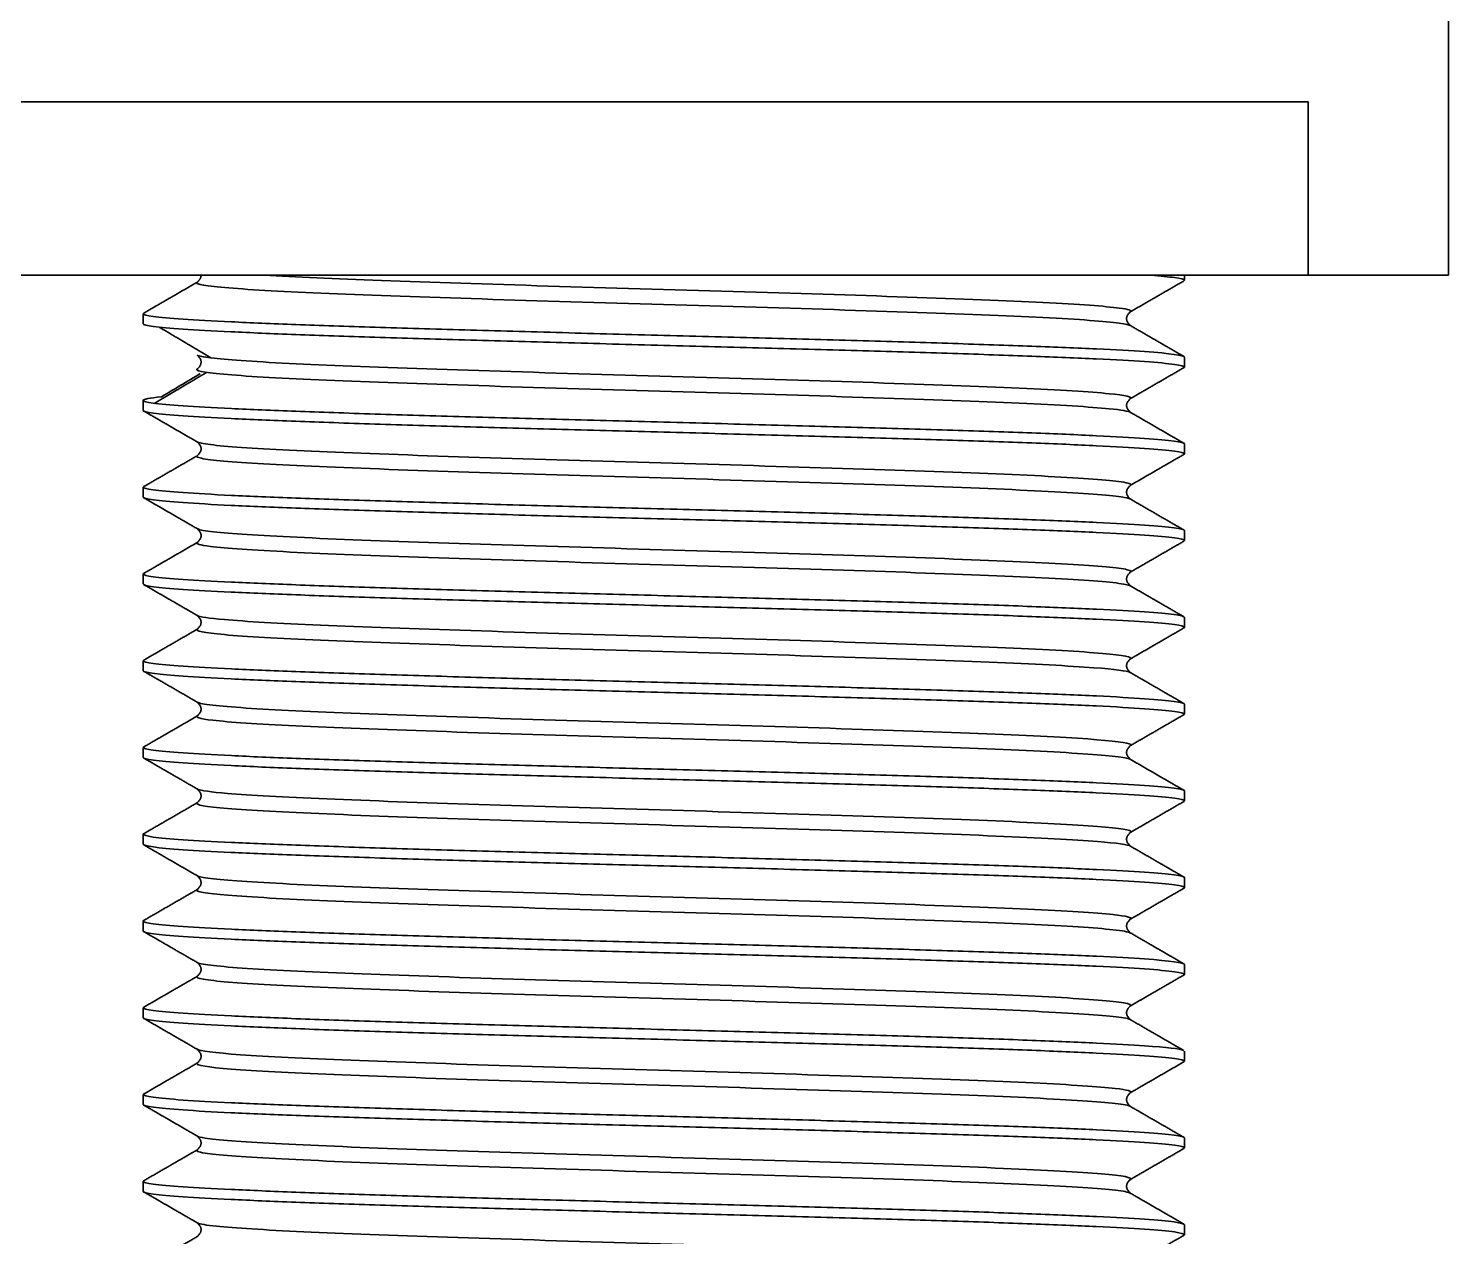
# Model space of a CAD drawing. Extents: x 1481 to 3160, y 4681 to 5260.
# Drawn here: x 2002.35 to 2008.9, y 4892.65 to 4898.22 of the extents above; entities that cross this region are included whole.
import ezdxf

# ---------------------------------------------------------------- set-up
doc = ezdxf.new("R2010")
doc.units = 0
doc.header["$LTSCALE"] = 30
doc.header["$MEASUREMENT"] = 0
doc.layers.get('0').update_dxf_attribs({"linetype": 'CONTINUOUS'})
doc.layers.add('\\M+5B3DF\\M+5B4E7\\M+5CFDF', color=3, linetype='CONTINUOUS', lineweight=9)

# ---------------------------------------------------------------- blocks, each defined once
blk = doc.blocks.new('22')
at = {"color": 0, "lineweight": 35}
for p, q in [((-110.2028, 171.2088), (-110.2028, 168.2088)), ((-111.0126, 168.2088), (-111.0126, 167.2088)), ((-110.2028, 168.208), (-110.2028, 167.2088)), ((-119.2484, 167.2088), (-111.0126, 167.2088)), ((-111.7305, 167.1755), (-111.7256, 167.1801)), ((-111.7256, 167.1801), (-111.7256, 167.2088)), ((-117.7232, 166.9908), (-117.7256, 166.9876)), ((-117.7256, 166.93), (-117.7256, 166.9876)), ((-112.0387, 166.9973), (-112.0365, 166.9985)), ((-111.7256, 166.68), (-111.7256, 166.7376)), ((-111.7289, 166.6763), (-111.7256, 166.68)), ((-117.7256, 166.43), (-117.7256, 166.4877)), ((-111.7256, 166.1801), (-111.7256, 166.2376)), ((-111.7274, 166.1774), (-111.7256, 166.1801)), ((-117.7228, 165.991), (-117.7256, 165.9876)), ((-117.7256, 165.9301), (-117.7256, 165.9876)), ((-117.4148, 165.6691), (-117.4125, 165.6704)), ((-111.7279, 165.677), (-111.7256, 165.68)), ((-111.7256, 165.68), (-111.7256, 165.7376)), ((-117.7207, 165.4921), (-117.7256, 165.4876)), ((-117.7256, 165.43), (-117.7256, 165.4876)), ((-117.4149, 165.1691), (-117.4126, 165.1703)), ((-111.729, 165.1762), (-111.7256, 165.1799)), ((-111.7256, 165.1799), (-111.7256, 165.2376)), ((-117.7209, 164.9921), (-117.7256, 164.9877)), ((-117.7256, 164.93), (-117.7256, 164.9877)), ((-117.4146, 164.7485), (-117.4165, 164.75)), ((-111.7307, 164.6754), (-111.7256, 164.68)), ((-111.7256, 164.68), (-111.7256, 164.7377)), ((-117.7214, 164.4919), (-117.7256, 164.4876)), ((-117.7256, 164.43), (-117.7256, 164.4876)), ((-112.039, 164.4972), (-112.0371, 164.4981)), ((-117.4125, 164.2473), (-117.4149, 164.2486)), ((-111.7256, 164.1799), (-111.7256, 164.2376)), ((-111.7296, 164.1758), (-111.7256, 164.18)), ((-117.7238, 163.9905), (-117.7256, 163.9877)), ((-117.7256, 163.93), (-117.7256, 163.9877)), ((-111.7256, 163.68), (-111.7256, 163.7377)), ((-111.7276, 163.6771), (-111.7256, 163.68)), ((-117.7234, 163.4906), (-117.7256, 163.4876)), ((-117.7256, 163.4301), (-117.7256, 163.4876)), ((-111.7256, 163.1801), (-111.7256, 163.2376)), ((-117.4146, 163.1691), (-117.4127, 163.1702)), ((-111.7276, 163.1772), (-111.7256, 163.1801)), ((-117.7211, 162.9919), (-117.7256, 162.9876)), ((-117.7256, 162.93), (-117.7256, 162.9876)), ((-112.0366, 162.9191), (-112.0388, 162.9204)), ((-111.7256, 162.68), (-111.7256, 162.7376)), ((-117.4143, 162.6693), (-117.4122, 162.6705)), ((-111.7289, 162.6763), (-111.7256, 162.68)), ((-117.7206, 162.4922), (-117.7256, 162.4876)), ((-117.7256, 162.4301), (-117.7256, 162.4876)), ((-112.0364, 162.419), (-112.0382, 162.4201)), ((-111.7256, 162.1801), (-111.7256, 162.2376)), ((-111.7303, 162.1756), (-111.7256, 162.1801)), ((-117.7223, 161.9913), (-117.7256, 161.9876)), ((-117.7256, 161.93), (-117.7256, 161.9876)), ((-112.0388, 161.9973), (-112.0368, 161.9984)), ((-117.4122, 161.7472), (-117.4145, 161.7484)), ((-111.7256, 161.68), (-111.7256, 161.7376)), ((-111.7303, 161.6756), (-111.7256, 161.68))]:
    blk.add_line(p, q, dxfattribs=at)
for points, knots in [([(-160.3931, 168.2088), (-159.9873, 168.2088), (-159.4471, 168.2088), (-158.4633, 168.2088), (-158.1061, 168.2088), (-157.3352, 168.2088), (-156.9223, 168.2088), (-155.628, 168.2088), (-154.6839, 168.2088), (-153.1595, 168.2088), (-152.6317, 168.2088), (-151.5578, 168.2088), (-151.0099, 168.2088), (-149.3362, 168.2088), (-148.1803, 168.2088), (-146.391, 168.2088), (-145.7853, 168.2088), (-144.5555, 168.2088), (-143.9337, 168.2088), (-142.0644, 168.2088), (-140.8066, 168.2088), (-138.2689, 168.2088), (-136.9879, 168.2088), (-134.4083, 168.2088), (-133.1311, 168.2088), (-130.6014, 168.2088), (-129.3489, 168.2088), (-127.4894, 168.2088), (-126.8729, 168.2088), (-125.6465, 168.2088), (-125.035, 168.2088), (-123.2357, 168.2088), (-122.077, 168.2088), (-119.8466, 168.2088), (-118.7747, 168.2088), (-116.7321, 168.2088), (-115.7865, 168.2088), (-114.4978, 168.2088), (-114.0897, 168.2088), (-113.3198, 168.2088), (-112.9565, 168.2088), (-111.9609, 168.2088), (-111.4184, 168.2088), (-111.0126, 168.2088)], [0, 0, 0, 0, 0.0625, 0.0625, 0.09375, 0.09375, 0.125, 0.125, 0.1875, 0.1875, 0.21875, 0.21875, 0.25, 0.25, 0.3125, 0.3125, 0.34375, 0.34375, 0.375, 0.375, 0.4375, 0.4375, 0.5, 0.5, 0.5625, 0.5625, 0.625, 0.625, 0.65625, 0.65625, 0.6875, 0.6875, 0.75, 0.75, 0.8125, 0.8125, 0.875, 0.875, 0.90625, 0.90625, 0.9375, 0.9375, 1, 1, 1, 1]), ([(-112.036, 166.9187), (-112.0427, 166.9236), (-112.1118, 166.9391), (-112.4818, 166.9651), (-113.2856, 166.9969), (-114.3156, 167.0286), (-115.4101, 167.0604), (-116.397, 167.0921), (-117.1213, 167.1239), (-117.4023, 167.1496), (-117.4216, 167.1646), (-117.4147, 167.1691)], [0, 0, 0, 0, 0.058413, 0.185242, 0.312072, 0.438901, 0.56573, 0.69256, 0.819389, 0.946218, 1, 1, 1, 1]), ([(-112.0365, 166.9985), (-112.0255, 167.0057), (-112.0791, 167.0235), (-112.4818, 167.0518), (-113.2856, 167.0836), (-114.3156, 167.1153), (-115.4101, 167.1471), (-116.379, 167.1782), (-116.8533, 167.1988), (-117.0286, 167.2088)], [0, 0, 0, 0, 0.102349, 0.253336, 0.404324, 0.555311, 0.706298, 0.857286, 1, 1, 1, 1]), ([(-111.7256, 167.1801), (-111.7256, 167.1853), (-111.745, 167.1904), (-111.8156, 167.1999), (-111.8616, 167.2044), (-111.9201, 167.2089)], [0, 0, 0, 0, 0.543552, 0.543552, 1, 1, 1, 1]), ([(-111.0126, 167.2088), (-110.478, 167.2088), (-110.2036, 167.2088), (-110.2028, 167.2088), (-110.2028, 167.2088), (-110.2028, 167.2088)], [0, 0, 0, 0, 0.999041, 0.999041, 1, 1, 1, 1]), ([(-117.7256, 166.9876), (-117.7256, 166.9824), (-117.7062, 166.9773), (-117.6295, 166.9667), (-117.5715, 166.9614), (-117.421, 166.9511), (-117.3278, 166.946), (-117.1081, 166.9354), (-116.9838, 166.9302), (-116.7072, 166.9199), (-116.5529, 166.9147), (-116.2266, 166.9042), (-116.0544, 166.899), (-115.6916, 166.8886), (-115.501, 166.8835), (-115.1177, 166.873), (-114.923, 166.8678), (-114.5276, 166.8574), (-114.3321, 166.8523), (-113.949, 166.8418), (-113.759, 166.8365), (-113.3955, 166.8261), (-113.2233, 166.8211), (-112.8976, 166.8106), (-112.7432, 166.8053), (-112.4664, 166.7949), (-112.3423, 166.7899), (-112.1233, 166.7794), (-112.0298, 166.774), (-111.8052, 166.7586), (-111.7256, 166.748), (-111.7256, 166.7376)], [0, 0, 0, 0, 0.0625, 0.0625, 0.125, 0.125, 0.1875, 0.1875, 0.25, 0.25, 0.3125, 0.3125, 0.375, 0.375, 0.4375, 0.4375, 0.5, 0.5, 0.5625, 0.5625, 0.625, 0.625, 0.6875, 0.6875, 0.75, 0.75, 0.8125, 0.8125, 0.875, 0.875, 1, 1, 1, 1]), ([(-111.7256, 166.68), (-111.7256, 166.6853), (-111.745, 166.6905), (-111.8217, 166.7008), (-111.8797, 166.7061), (-112.0302, 166.7166), (-112.1234, 166.7218), (-112.3431, 166.7322), (-112.4674, 166.7373), (-112.744, 166.7478), (-112.8983, 166.7531), (-113.2246, 166.7634), (-113.3968, 166.7685), (-113.7596, 166.779), (-113.9502, 166.7843), (-114.3335, 166.7946), (-114.5281, 166.7997), (-114.9236, 166.8103), (-115.1191, 166.8155), (-115.5022, 166.8258), (-115.6922, 166.831), (-116.0557, 166.8415), (-116.2279, 166.8467), (-116.5536, 166.857), (-116.708, 166.8622), (-116.9848, 166.8727), (-117.1089, 166.8779), (-117.3279, 166.8883), (-117.4214, 166.8934), (-117.646, 166.9091), (-117.7256, 166.9194), (-117.7256, 166.93)], [0, 0, 0, 0, 0.0625, 0.0625, 0.125, 0.125, 0.1875, 0.1875, 0.25, 0.25, 0.3125, 0.3125, 0.375, 0.375, 0.4375, 0.4375, 0.5, 0.5, 0.5625, 0.5625, 0.625, 0.625, 0.6875, 0.6875, 0.75, 0.75, 0.8125, 0.8125, 0.875, 0.875, 1, 1, 1, 1]), ([(-112.037, 166.4981), (-112.0208, 166.5076), (-112.1087, 166.5277), (-112.6223, 166.5584), (-113.4847, 166.5901), (-114.542, 166.6219), (-115.6282, 166.6536), (-116.5726, 166.6854), (-117.1124, 166.7116), (-117.2915, 166.7272), (-117.3337, 166.7323)], [0, 0, 0, 0, 0.121677, 0.257306, 0.392935, 0.528563, 0.664192, 0.799821, 0.935449, 1, 1, 1, 1]), ([(-112.0359, 166.4187), (-112.0458, 166.4258), (-112.1495, 166.4434), (-112.6223, 166.4717), (-113.4847, 166.5034), (-114.542, 166.5352), (-115.6282, 166.5669), (-116.5726, 166.5987), (-117.2267, 166.6305), (-117.4258, 166.6547), (-117.4178, 166.6683), (-117.4101, 166.6714)], [0, 0, 0, 0, 0.083881, 0.209576, 0.335271, 0.460966, 0.586661, 0.712356, 0.838051, 0.963746, 1, 1, 1, 1]), ([(-117.7256, 166.4877), (-117.7256, 166.4825), (-117.7062, 166.4772), (-117.6295, 166.4667), (-117.5715, 166.4615), (-117.421, 166.4512), (-117.3278, 166.4459), (-117.1081, 166.4353), (-116.9838, 166.4302), (-116.7072, 166.42), (-116.5529, 166.4146), (-116.2266, 166.4041), (-116.0544, 166.399), (-115.6916, 166.3887), (-115.501, 166.3834), (-115.1177, 166.3729), (-114.923, 166.3678), (-114.5276, 166.3575), (-114.3321, 166.3522), (-113.949, 166.3417), (-113.759, 166.3365), (-113.3955, 166.3262), (-113.2233, 166.321), (-112.8976, 166.3105), (-112.7432, 166.3053), (-112.4664, 166.295), (-112.3423, 166.2898), (-112.1233, 166.2793), (-112.0298, 166.2741), (-111.8052, 166.2587), (-111.7256, 166.248), (-111.7256, 166.2376)], [0, 0, 0, 0, 0.0625, 0.0625, 0.125, 0.125, 0.1875, 0.1875, 0.25, 0.25, 0.3125, 0.3125, 0.375, 0.375, 0.4375, 0.4375, 0.5, 0.5, 0.5625, 0.5625, 0.625, 0.625, 0.6875, 0.6875, 0.75, 0.75, 0.8125, 0.8125, 0.875, 0.875, 1, 1, 1, 1]), ([(-111.7256, 166.1801), (-111.7256, 166.1853), (-111.745, 166.1904), (-111.8217, 166.2008), (-111.8797, 166.2062), (-112.0302, 166.2166), (-112.1234, 166.2217), (-112.3431, 166.2321), (-112.4674, 166.2374), (-112.744, 166.2478), (-112.8983, 166.253), (-113.2246, 166.2633), (-113.3968, 166.2686), (-113.7596, 166.2791), (-113.9502, 166.2842), (-114.3335, 166.2945), (-114.5281, 166.2998), (-114.9236, 166.3103), (-115.1191, 166.3154), (-115.5022, 166.3257), (-115.6922, 166.3311), (-116.0557, 166.3416), (-116.2279, 166.3466), (-116.5536, 166.3569), (-116.708, 166.3623), (-116.9848, 166.3728), (-117.1089, 166.3778), (-117.3279, 166.3882), (-117.4214, 166.3935), (-117.646, 166.4092), (-117.7256, 166.4195), (-117.7256, 166.43)], [0, 0, 0, 0, 0.0625, 0.0625, 0.125, 0.125, 0.1875, 0.1875, 0.25, 0.25, 0.3125, 0.3125, 0.375, 0.375, 0.4375, 0.4375, 0.5, 0.5, 0.5625, 0.5625, 0.625, 0.625, 0.6875, 0.6875, 0.75, 0.75, 0.8125, 0.8125, 0.875, 0.875, 1, 1, 1, 1]), ([(-112.0358, 165.999), (-112.0272, 166.0055), (-112.0748, 166.0226), (-112.4509, 166.0503), (-113.2401, 166.082), (-114.2626, 166.1138), (-115.358, 166.1455), (-116.354, 166.1773), (-117.094, 166.209), (-117.3701, 166.2329), (-117.4113, 166.2461), (-117.4151, 166.2488)], [0, 0, 0, 0, 0.078004, 0.205159, 0.332315, 0.45947, 0.586625, 0.71378, 0.840935, 0.96809, 1, 1, 1, 1]), ([(-112.0381, 165.92), (-112.0457, 165.924), (-112.1097, 165.9385), (-112.4509, 165.9636), (-113.2401, 165.9953), (-114.2626, 166.0271), (-115.358, 166.0588), (-116.354, 166.0906), (-117.094, 166.1224), (-117.3975, 166.1485), (-117.4225, 166.1642), (-117.4145, 166.1692)], [0, 0, 0, 0, 0.047305, 0.174756, 0.302207, 0.429658, 0.557109, 0.684561, 0.812012, 0.939463, 1, 1, 1, 1]), ([(-117.7256, 165.9876), (-117.7256, 165.9824), (-117.7062, 165.9773), (-117.6295, 165.9668), (-117.5715, 165.9614), (-117.421, 165.9511), (-117.3278, 165.946), (-117.1081, 165.9354), (-116.9838, 165.9302), (-116.7072, 165.9199), (-116.5529, 165.9147), (-116.2266, 165.9042), (-116.0544, 165.899), (-115.6916, 165.8886), (-115.501, 165.8835), (-115.1177, 165.873), (-114.923, 165.8678), (-114.5276, 165.8573), (-114.3321, 165.8523), (-113.949, 165.8418), (-113.759, 165.8365), (-113.3955, 165.8261), (-113.2233, 165.8211), (-112.8976, 165.8106), (-112.7432, 165.8053), (-112.4664, 165.7949), (-112.3423, 165.7899), (-112.1233, 165.7794), (-112.0298, 165.774), (-111.8052, 165.7585), (-111.7256, 165.7481), (-111.7256, 165.7376)], [0, 0, 0, 0, 0.0625, 0.0625, 0.125, 0.125, 0.1875, 0.1875, 0.25, 0.25, 0.3125, 0.3125, 0.375, 0.375, 0.4375, 0.4375, 0.5, 0.5, 0.5625, 0.5625, 0.625, 0.625, 0.6875, 0.6875, 0.75, 0.75, 0.8125, 0.8125, 0.875, 0.875, 1, 1, 1, 1]), ([(-111.7256, 165.68), (-111.7256, 165.6852), (-111.745, 165.6904), (-111.8217, 165.7009), (-111.8797, 165.7062), (-112.0302, 165.7165), (-112.1234, 165.7217), (-112.3431, 165.7323), (-112.4674, 165.7374), (-112.744, 165.7477), (-112.8983, 165.7529), (-113.2246, 165.7635), (-113.3968, 165.7686), (-113.7596, 165.779), (-113.9502, 165.7842), (-114.3335, 165.7946), (-114.5281, 165.7998), (-114.9236, 165.8102), (-115.1191, 165.8154), (-115.5022, 165.8258), (-115.6922, 165.8311), (-116.0557, 165.8415), (-116.2279, 165.8466), (-116.5536, 165.8571), (-116.708, 165.8624), (-116.9848, 165.8727), (-117.1089, 165.8777), (-117.3279, 165.8883), (-117.4214, 165.8936), (-117.646, 165.909), (-117.7256, 165.9196), (-117.7256, 165.9301)], [0, 0, 0, 0, 0.0625, 0.0625, 0.125, 0.125, 0.1875, 0.1875, 0.25, 0.25, 0.3125, 0.3125, 0.375, 0.375, 0.4375, 0.4375, 0.5, 0.5, 0.5625, 0.5625, 0.625, 0.625, 0.6875, 0.6875, 0.75, 0.75, 0.8125, 0.8125, 0.875, 0.875, 1, 1, 1, 1]), ([(-112.0363, 165.4987), (-112.0304, 165.5026), (-112.0447, 165.5171), (-112.303, 165.5422), (-113.0108, 165.5739), (-113.9881, 165.6057), (-115.0813, 165.6374), (-116.1185, 165.6692), (-116.9369, 165.7009), (-117.3314, 165.7275), (-117.408, 165.7436), (-117.4154, 165.749)], [0, 0, 0, 0, 0.04684, 0.1737, 0.30056, 0.42742, 0.554281, 0.681141, 0.808001, 0.934862, 1, 1, 1, 1]), ([(-112.0387, 165.4204), (-112.041, 165.4215), (-112.0735, 165.4332), (-112.303, 165.4555), (-113.0108, 165.4872), (-113.9881, 165.519), (-115.0813, 165.5507), (-116.1185, 165.5825), (-116.9369, 165.6142), (-117.3648, 165.6431), (-117.4264, 165.6614), (-117.4148, 165.6691)], [0, 0, 0, 0, 0.013382, 0.141084, 0.268785, 0.396487, 0.524189, 0.65189, 0.779592, 0.907293, 1, 1, 1, 1]), ([(-117.7256, 165.4876), (-117.7256, 165.4823), (-117.7062, 165.4772), (-117.6295, 165.4669), (-117.5715, 165.4615), (-117.421, 165.451), (-117.3278, 165.4459), (-117.1081, 165.4355), (-116.9838, 165.4303), (-116.7072, 165.4198), (-116.5529, 165.4146), (-116.2266, 165.4043), (-116.0544, 165.3991), (-115.6916, 165.3886), (-115.501, 165.3834), (-115.1177, 165.3731), (-114.923, 165.3679), (-114.5276, 165.3573), (-114.3321, 165.3521), (-113.949, 165.3419), (-113.759, 165.3366), (-113.3955, 165.3261), (-113.2233, 165.3209), (-112.8976, 165.3107), (-112.7432, 165.3054), (-112.4664, 165.2949), (-112.3423, 165.2897), (-112.1233, 165.2794), (-112.0298, 165.2742), (-111.8052, 165.2584), (-111.7256, 165.2482), (-111.7256, 165.2376)], [0, 0, 0, 0, 0.0625, 0.0625, 0.125, 0.125, 0.1875, 0.1875, 0.25, 0.25, 0.3125, 0.3125, 0.375, 0.375, 0.4375, 0.4375, 0.5, 0.5, 0.5625, 0.5625, 0.625, 0.625, 0.6875, 0.6875, 0.75, 0.75, 0.8125, 0.8125, 0.875, 0.875, 1, 1, 1, 1]), ([(-111.7256, 165.1799), (-111.7256, 165.1852), (-111.745, 165.1905), (-111.8217, 165.2009), (-111.8797, 165.2061), (-112.0302, 165.2165), (-112.1234, 165.2218), (-112.3431, 165.2323), (-112.4674, 165.2373), (-112.744, 165.2477), (-112.8983, 165.2531), (-113.2246, 165.2635), (-113.3968, 165.2685), (-113.7596, 165.2789), (-113.9502, 165.2843), (-114.3335, 165.2947), (-114.5281, 165.2997), (-114.9236, 165.3102), (-115.1191, 165.3155), (-115.5022, 165.3259), (-115.6922, 165.331), (-116.0557, 165.3414), (-116.2279, 165.3467), (-116.5536, 165.3571), (-116.708, 165.3623), (-116.9848, 165.3726), (-117.1089, 165.3778), (-117.3279, 165.3884), (-117.4214, 165.3935), (-117.646, 165.4089), (-117.7256, 165.4196), (-117.7256, 165.43)], [0, 0, 0, 0, 0.0625, 0.0625, 0.125, 0.125, 0.1875, 0.1875, 0.25, 0.25, 0.3125, 0.3125, 0.375, 0.375, 0.4375, 0.4375, 0.5, 0.5, 0.5625, 0.5625, 0.625, 0.625, 0.6875, 0.6875, 0.75, 0.75, 0.8125, 0.8125, 0.875, 0.875, 1, 1, 1, 1]), ([(-112.0376, 164.9198), (-112.0547, 164.929), (-112.2076, 164.9488), (-112.7994, 164.9791), (-113.7212, 165.0109), (-114.8008, 165.0426), (-115.8687, 165.0744), (-116.7569, 165.1061), (-117.3224, 165.1377), (-117.4308, 165.1587), (-117.4149, 165.1691)], [0, 0, 0, 0, 0.110496, 0.2379, 0.365304, 0.492709, 0.620113, 0.747517, 0.874921, 1, 1, 1, 1]), ([(-112.0376, 164.9978), (-112.0348, 164.9993), (-112.0239, 165.0114), (-112.1803, 165.0341), (-112.7994, 165.0658), (-113.7212, 165.0976), (-114.8008, 165.1293), (-115.8687, 165.1611), (-116.7569, 165.1928), (-117.2775, 165.2219), (-117.4011, 165.2404), (-117.4143, 165.2483)], [0, 0, 0, 0, 0.017919, 0.144718, 0.271516, 0.398314, 0.525113, 0.651911, 0.778709, 0.905508, 1, 1, 1, 1]), ([(-117.7256, 164.9877), (-117.7256, 164.9823), (-117.7062, 164.9771), (-117.6295, 164.9668), (-117.5715, 164.9616), (-117.421, 164.9511), (-117.3278, 164.9458), (-117.1081, 164.9354), (-116.9838, 164.9303), (-116.7072, 164.9199), (-116.5529, 164.9145), (-116.2266, 164.9042), (-116.0544, 164.8991), (-115.6916, 164.8887), (-115.501, 164.8833), (-115.1177, 164.873), (-114.923, 164.8679), (-114.5276, 164.8574), (-114.3321, 164.8521), (-113.949, 164.8418), (-113.759, 164.8367), (-113.3955, 164.8262), (-113.2233, 164.8209), (-112.8976, 164.8106), (-112.7432, 164.8054), (-112.4664, 164.795), (-112.3423, 164.7897), (-112.1233, 164.7793), (-112.0298, 164.7742), (-111.8052, 164.7586), (-111.7256, 164.7482), (-111.7256, 164.7377)], [0, 0, 0, 0, 0.0625, 0.0625, 0.125, 0.125, 0.1875, 0.1875, 0.25, 0.25, 0.3125, 0.3125, 0.375, 0.375, 0.4375, 0.4375, 0.5, 0.5, 0.5625, 0.5625, 0.625, 0.625, 0.6875, 0.6875, 0.75, 0.75, 0.8125, 0.8125, 0.875, 0.875, 1, 1, 1, 1]), ([(-111.7256, 164.68), (-111.7256, 164.6852), (-111.745, 164.6904), (-111.8217, 164.7009), (-111.8797, 164.7062), (-112.0302, 164.7165), (-112.1234, 164.7217), (-112.3431, 164.7323), (-112.4674, 164.7374), (-112.744, 164.7477), (-112.8983, 164.753), (-113.2246, 164.7635), (-113.3968, 164.7686), (-113.7596, 164.7789), (-113.9502, 164.7842), (-114.3335, 164.7947), (-114.5281, 164.7998), (-114.9236, 164.8102), (-115.1191, 164.8154), (-115.5022, 164.8259), (-115.6922, 164.8311), (-116.0557, 164.8414), (-116.2279, 164.8466), (-116.5536, 164.8571), (-116.708, 164.8624), (-116.9848, 164.8727), (-117.1089, 164.8778), (-117.3279, 164.8883), (-117.4214, 164.8936), (-117.6375, 164.9084), (-117.7163, 164.9184), (-117.7248, 164.9283)], [0, 0, 0, 0, 0.062947, 0.062947, 0.125893, 0.125893, 0.18884, 0.18884, 0.251786, 0.251786, 0.314733, 0.314733, 0.377679, 0.377679, 0.440626, 0.440626, 0.503572, 0.503572, 0.566519, 0.566519, 0.629465, 0.629465, 0.692412, 0.692412, 0.755358, 0.755358, 0.818305, 0.818305, 0.881251, 0.881251, 1, 1, 1, 1]), ([(-112.0371, 164.4981), (-112.031, 164.5017), (-112.0387, 164.5159), (-112.2777, 164.5406), (-112.9691, 164.5724), (-113.9365, 164.6041), (-115.028, 164.6359), (-116.0719, 164.6676), (-116.9043, 164.6994), (-117.3201, 164.7263), (-117.4056, 164.7427), (-117.4146, 164.7485)], [0, 0, 0, 0, 0.042813, 0.169658, 0.296503, 0.423348, 0.550193, 0.677038, 0.803883, 0.930728, 1, 1, 1, 1]), ([(-112.036, 164.4189), (-112.0376, 164.42), (-112.0625, 164.4317), (-112.2777, 164.4539), (-112.9691, 164.4857), (-113.9365, 164.5174), (-115.028, 164.5492), (-116.0719, 164.5809), (-116.9043, 164.6127), (-117.3691, 164.6428), (-117.4325, 164.6624), (-117.4103, 164.6713)], [0, 0, 0, 0, 0.013064, 0.13885, 0.264636, 0.390423, 0.516209, 0.641996, 0.767782, 0.893568, 1, 1, 1, 1]), ([(-117.7256, 164.4876), (-117.7256, 164.4823), (-117.7062, 164.4772), (-117.6295, 164.4669), (-117.5715, 164.4615), (-117.421, 164.451), (-117.3278, 164.4458), (-117.1081, 164.4355), (-116.9838, 164.4303), (-116.7072, 164.4198), (-116.5529, 164.4146), (-116.2266, 164.4043), (-116.0544, 164.3991), (-115.6916, 164.3886), (-115.501, 164.3833), (-115.1177, 164.3731), (-114.923, 164.3679), (-114.5276, 164.3573), (-114.3321, 164.3521), (-113.949, 164.3419), (-113.759, 164.3366), (-113.3955, 164.3261), (-113.2233, 164.3209), (-112.8976, 164.3107), (-112.7432, 164.3054), (-112.4664, 164.2949), (-112.3423, 164.2897), (-112.1233, 164.2794), (-112.0298, 164.2742), (-111.8052, 164.2585), (-111.7256, 164.2483), (-111.7256, 164.2376)], [0, 0, 0, 0, 0.0625, 0.0625, 0.125, 0.125, 0.1875, 0.1875, 0.25, 0.25, 0.3125, 0.3125, 0.375, 0.375, 0.4375, 0.4375, 0.5, 0.5, 0.5625, 0.5625, 0.625, 0.625, 0.6875, 0.6875, 0.75, 0.75, 0.8125, 0.8125, 0.875, 0.875, 1, 1, 1, 1]), ([(-111.7256, 164.18), (-111.7256, 164.1852), (-111.745, 164.1905), (-111.8217, 164.2009), (-111.8797, 164.206), (-112.0302, 164.2165), (-112.1234, 164.2218), (-112.3431, 164.2323), (-112.4674, 164.2373), (-112.744, 164.2477), (-112.8983, 164.2531), (-113.2246, 164.2635), (-113.3968, 164.2685), (-113.7596, 164.2789), (-113.9502, 164.2843), (-114.3335, 164.2947), (-114.5281, 164.2997), (-114.9236, 164.3102), (-115.1191, 164.3155), (-115.5022, 164.3259), (-115.6922, 164.331), (-116.0557, 164.3414), (-116.2279, 164.3467), (-116.5536, 164.3571), (-116.708, 164.3623), (-116.9848, 164.3726), (-117.1089, 164.3779), (-117.3279, 164.3884), (-117.4214, 164.3935), (-117.646, 164.4089), (-117.7256, 164.4195), (-117.7256, 164.43)], [0, 0, 0, 0, 0.0625, 0.0625, 0.125, 0.125, 0.1875, 0.1875, 0.25, 0.25, 0.3125, 0.3125, 0.375, 0.375, 0.4375, 0.4375, 0.5, 0.5, 0.5625, 0.5625, 0.625, 0.625, 0.6875, 0.6875, 0.75, 0.75, 0.8125, 0.8125, 0.875, 0.875, 1, 1, 1, 1]), ([(-112.0378, 163.9977), (-112.0359, 163.9987), (-112.0212, 164.0103), (-112.1598, 164.0325), (-112.7612, 164.0643), (-113.6714, 164.096), (-114.7472, 164.1278), (-115.8196, 164.1595), (-116.7201, 164.1913), (-117.2607, 164.2205), (-117.3955, 164.2392), (-117.4125, 164.2473)], [0, 0, 0, 0, 0.012356, 0.139589, 0.266821, 0.394054, 0.521287, 0.64852, 0.775752, 0.902985, 1, 1, 1, 1]), ([(-112.0357, 163.9186), (-112.0481, 163.9277), (-112.1887, 163.9474), (-112.7612, 163.9776), (-113.6714, 164.0093), (-114.7472, 164.0411), (-115.8196, 164.0728), (-116.7201, 164.1046), (-117.3072, 164.1364), (-117.4289, 164.1577), (-117.4158, 164.1684), (-117.4156, 164.1686)], [0, 0, 0, 0, 0.108737, 0.235799, 0.362861, 0.489922, 0.616984, 0.744046, 0.871108, 0.99817, 1, 1, 1, 1]), ([(-117.7256, 163.9877), (-117.7256, 163.9824), (-117.7062, 163.9771), (-117.6295, 163.9667), (-117.5715, 163.9616), (-117.421, 163.9511), (-117.3278, 163.9458), (-117.1081, 163.9354), (-116.9838, 163.9303), (-116.7072, 163.9199), (-116.5529, 163.9145), (-116.2266, 163.9042), (-116.0544, 163.8991), (-115.6916, 163.8887), (-115.501, 163.8833), (-115.1177, 163.873), (-114.923, 163.8679), (-114.5276, 163.8574), (-114.3321, 163.8521), (-113.949, 163.8418), (-113.759, 163.8366), (-113.3955, 163.8262), (-113.2233, 163.8209), (-112.8976, 163.8105), (-112.7432, 163.8054), (-112.4664, 163.795), (-112.3423, 163.7897), (-112.1233, 163.7793), (-112.0298, 163.7742), (-111.8052, 163.7587), (-111.7256, 163.7481), (-111.7256, 163.7377)], [0, 0, 0, 0, 0.0625, 0.0625, 0.125, 0.125, 0.1875, 0.1875, 0.25, 0.25, 0.3125, 0.3125, 0.375, 0.375, 0.4375, 0.4375, 0.5, 0.5, 0.5625, 0.5625, 0.625, 0.625, 0.6875, 0.6875, 0.75, 0.75, 0.8125, 0.8125, 0.875, 0.875, 1, 1, 1, 1]), ([(-111.7256, 163.68), (-111.7256, 163.6853), (-111.745, 163.6905), (-111.8217, 163.7008), (-111.8797, 163.7061), (-112.0302, 163.7166), (-112.1234, 163.7218), (-112.3431, 163.7322), (-112.4674, 163.7373), (-112.744, 163.7478), (-112.8983, 163.7531), (-113.2246, 163.7634), (-113.3968, 163.7685), (-113.7596, 163.779), (-113.9502, 163.7843), (-114.3335, 163.7946), (-114.5281, 163.7997), (-114.9236, 163.8103), (-115.1191, 163.8155), (-115.5022, 163.8258), (-115.6922, 163.831), (-116.0557, 163.8415), (-116.2279, 163.8467), (-116.5536, 163.857), (-116.708, 163.8622), (-116.9848, 163.8727), (-117.1089, 163.8779), (-117.3279, 163.8883), (-117.4214, 163.8934), (-117.646, 163.9092), (-117.7256, 163.9194), (-117.7256, 163.93)], [0, 0, 0, 0, 0.0625, 0.0625, 0.125, 0.125, 0.1875, 0.1875, 0.25, 0.25, 0.3125, 0.3125, 0.375, 0.375, 0.4375, 0.4375, 0.5, 0.5, 0.5625, 0.5625, 0.625, 0.625, 0.6875, 0.6875, 0.75, 0.75, 0.8125, 0.8125, 0.875, 0.875, 1, 1, 1, 1]), ([(-112.0359, 163.4989), (-112.0242, 163.5074), (-112.1015, 163.5265), (-112.5737, 163.5562), (-113.4171, 163.5879), (-114.4662, 163.6197), (-115.5559, 163.6514), (-116.5152, 163.6832), (-117.1933, 163.7149), (-117.392, 163.7367), (-117.4138, 163.7478), (-117.4147, 163.7484)], [0, 0, 0, 0, 0.102301, 0.229565, 0.356829, 0.484093, 0.611356, 0.73862, 0.865884, 0.993148, 1, 1, 1, 1]), ([(-112.0372, 163.4195), (-112.0477, 163.4256), (-112.1404, 163.4422), (-112.5737, 163.4695), (-113.4171, 163.5012), (-114.4662, 163.533), (-115.5559, 163.5647), (-116.5152, 163.5965), (-117.1933, 163.6283), (-117.4137, 163.6524), (-117.4194, 163.6659), (-117.4151, 163.6688)], [0, 0, 0, 0, 0.072992, 0.200365, 0.327739, 0.455112, 0.582485, 0.709858, 0.837231, 0.964604, 1, 1, 1, 1]), ([(-117.7256, 163.4876), (-117.7256, 163.4824), (-117.7062, 163.4772), (-117.6295, 163.4667), (-117.5715, 163.4615), (-117.421, 163.4512), (-117.3278, 163.4459), (-117.1081, 163.4353), (-116.9838, 163.4302), (-116.7072, 163.42), (-116.5529, 163.4146), (-116.2266, 163.4041), (-116.0544, 163.399), (-115.6916, 163.3887), (-115.501, 163.3834), (-115.1177, 163.373), (-114.923, 163.3678), (-114.5276, 163.3574), (-114.3321, 163.3522), (-113.949, 163.3418), (-113.759, 163.3365), (-113.3955, 163.3262), (-113.2233, 163.321), (-112.8976, 163.3105), (-112.7432, 163.3053), (-112.4664, 163.295), (-112.3423, 163.2899), (-112.1233, 163.2793), (-112.0298, 163.274), (-111.8052, 163.2587), (-111.7256, 163.248), (-111.7256, 163.2376)], [0, 0, 0, 0, 0.0625, 0.0625, 0.125, 0.125, 0.1875, 0.1875, 0.25, 0.25, 0.3125, 0.3125, 0.375, 0.375, 0.4375, 0.4375, 0.5, 0.5, 0.5625, 0.5625, 0.625, 0.625, 0.6875, 0.6875, 0.75, 0.75, 0.8125, 0.8125, 0.875, 0.875, 1, 1, 1, 1]), ([(-111.7256, 163.1801), (-111.7256, 163.1853), (-111.745, 163.1904), (-111.8217, 163.2008), (-111.8797, 163.2062), (-112.0302, 163.2166), (-112.1234, 163.2217), (-112.3431, 163.2322), (-112.4674, 163.2374), (-112.744, 163.2478), (-112.8983, 163.2529), (-113.2246, 163.2634), (-113.3968, 163.2686), (-113.7596, 163.279), (-113.9502, 163.2842), (-114.3335, 163.2945), (-114.5281, 163.2998), (-114.9236, 163.3103), (-115.1191, 163.3154), (-115.5022, 163.3257), (-115.6922, 163.3311), (-116.0557, 163.3415), (-116.2279, 163.3466), (-116.5536, 163.3569), (-116.708, 163.3623), (-116.9848, 163.3727), (-117.1089, 163.3778), (-117.3279, 163.3882), (-117.4214, 163.3936), (-117.646, 163.4091), (-117.7256, 163.4195), (-117.7256, 163.4301)], [0, 0, 0, 0, 0.0625, 0.0625, 0.125, 0.125, 0.1875, 0.1875, 0.25, 0.25, 0.3125, 0.3125, 0.375, 0.375, 0.4375, 0.4375, 0.5, 0.5, 0.5625, 0.5625, 0.625, 0.625, 0.6875, 0.6875, 0.75, 0.75, 0.8125, 0.8125, 0.875, 0.875, 1, 1, 1, 1]), ([(-112.0359, 162.9989), (-112.028, 163.0047), (-112.0657, 163.0211), (-112.4085, 163.0481), (-113.1765, 163.0798), (-114.1878, 163.1116), (-115.2837, 163.1433), (-116.2919, 163.1751), (-117.0539, 163.2068), (-117.3616, 163.2315), (-117.411, 163.2456), (-117.4155, 163.2491)], [0, 0, 0, 0, 0.069456, 0.196409, 0.323362, 0.450315, 0.577268, 0.704222, 0.831175, 0.958128, 1, 1, 1, 1]), ([(-112.0388, 162.9204), (-112.0452, 162.9235), (-112.1002, 162.9371), (-112.4085, 162.9614), (-113.1765, 162.9931), (-114.1878, 163.0249), (-115.2837, 163.0566), (-116.2919, 163.0884), (-117.0539, 163.1202), (-117.3896, 163.1471), (-117.4235, 163.1634), (-117.4146, 163.1691)], [0, 0, 0, 0, 0.03707, 0.16474, 0.29241, 0.42008, 0.547751, 0.675421, 0.803091, 0.930761, 1, 1, 1, 1]), ([(-117.7256, 162.9876), (-117.7256, 162.9823), (-117.7062, 162.9773), (-117.6295, 162.9668), (-117.5715, 162.9614), (-117.421, 162.9511), (-117.3278, 162.946), (-117.1081, 162.9354), (-116.9838, 162.9302), (-116.7072, 162.9198), (-116.5529, 162.9147), (-116.2266, 162.9043), (-116.0544, 162.899), (-115.6916, 162.8886), (-115.501, 162.8835), (-115.1177, 162.8731), (-114.923, 162.8678), (-114.5276, 162.8573), (-114.3321, 162.8522), (-113.949, 162.8419), (-113.759, 162.8365), (-113.3955, 162.8261), (-113.2233, 162.821), (-112.8976, 162.8107), (-112.7432, 162.8053), (-112.4664, 162.7949), (-112.3423, 162.7898), (-112.1233, 162.7794), (-112.0298, 162.7741), (-111.8269, 162.76), (-111.7502, 162.7511), (-111.7306, 162.7421)], [0, 0, 0, 0, 0.063655, 0.063655, 0.12731, 0.12731, 0.190964, 0.190964, 0.254619, 0.254619, 0.318274, 0.318274, 0.381929, 0.381929, 0.445584, 0.445584, 0.509238, 0.509238, 0.572893, 0.572893, 0.636548, 0.636548, 0.700203, 0.700203, 0.763857, 0.763857, 0.827512, 0.827512, 0.891167, 0.891167, 1, 1, 1, 1]), ([(-111.7256, 162.68), (-111.7256, 162.6853), (-111.745, 162.6905), (-111.8217, 162.7008), (-111.8797, 162.7061), (-112.0302, 162.7166), (-112.1234, 162.7218), (-112.3431, 162.7321), (-112.4674, 162.7374), (-112.744, 162.7478), (-112.8983, 162.7531), (-113.2246, 162.7633), (-113.3968, 162.7685), (-113.7596, 162.7791), (-113.9502, 162.7843), (-114.3335, 162.7945), (-114.5281, 162.7997), (-114.9236, 162.8103), (-115.1191, 162.8155), (-115.5022, 162.8257), (-115.6922, 162.831), (-116.0557, 162.8416), (-116.2279, 162.8467), (-116.5536, 162.857), (-116.708, 162.8622), (-116.9848, 162.8727), (-117.1089, 162.8779), (-117.3279, 162.8882), (-117.4214, 162.8935), (-117.646, 162.9092), (-117.7256, 162.9194), (-117.7256, 162.93)], [0, 0, 0, 0, 0.0625, 0.0625, 0.125, 0.125, 0.1875, 0.1875, 0.25, 0.25, 0.3125, 0.3125, 0.375, 0.375, 0.4375, 0.4375, 0.5, 0.5, 0.5625, 0.5625, 0.625, 0.625, 0.6875, 0.6875, 0.75, 0.75, 0.8125, 0.8125, 0.875, 0.875, 1, 1, 1, 1]), ([(-112.0373, 162.498), (-112.0228, 162.5063), (-112.0894, 162.5252), (-112.5405, 162.5546), (-113.3701, 162.5864), (-114.4128, 162.6181), (-115.5046, 162.6499), (-116.474, 162.6816), (-117.1687, 162.7134), (-117.3869, 162.7357), (-117.4131, 162.7474), (-117.4149, 162.7485)], [0, 0, 0, 0, 0.09921, 0.225962, 0.352714, 0.479466, 0.606218, 0.73297, 0.859722, 0.986474, 1, 1, 1, 1]), ([(-112.0382, 162.4201), (-112.0488, 162.4255), (-112.1342, 162.4414), (-112.5405, 162.4679), (-113.3701, 162.4997), (-114.4128, 162.5314), (-115.5046, 162.5632), (-116.474, 162.595), (-117.1687, 162.6267), (-117.4113, 162.6515), (-117.4203, 162.6657), (-117.4143, 162.6693)], [0, 0, 0, 0, 0.064561, 0.191965, 0.31937, 0.446774, 0.574178, 0.701582, 0.828987, 0.956391, 1, 1, 1, 1]), ([(-117.7256, 162.4876), (-117.7256, 162.4824), (-117.7062, 162.4772), (-117.6295, 162.4667), (-117.5715, 162.4614), (-117.421, 162.4512), (-117.3278, 162.4459), (-117.1081, 162.4353), (-116.9838, 162.4302), (-116.7072, 162.4199), (-116.5529, 162.4147), (-116.2266, 162.4042), (-116.0544, 162.399), (-115.6916, 162.3887), (-115.501, 162.3834), (-115.1177, 162.373), (-114.923, 162.3678), (-114.5276, 162.3574), (-114.3321, 162.3523), (-113.949, 162.3418), (-113.759, 162.3365), (-113.3955, 162.3262), (-113.2233, 162.3211), (-112.8976, 162.3106), (-112.7432, 162.3053), (-112.4664, 162.295), (-112.3423, 162.2899), (-112.1233, 162.2793), (-112.0298, 162.274), (-111.8052, 162.2586), (-111.7256, 162.248), (-111.7256, 162.2376)], [0, 0, 0, 0, 0.0625, 0.0625, 0.125, 0.125, 0.1875, 0.1875, 0.25, 0.25, 0.3125, 0.3125, 0.375, 0.375, 0.4375, 0.4375, 0.5, 0.5, 0.5625, 0.5625, 0.625, 0.625, 0.6875, 0.6875, 0.75, 0.75, 0.8125, 0.8125, 0.875, 0.875, 1, 1, 1, 1]), ([(-111.7256, 162.1801), (-111.7256, 162.1853), (-111.745, 162.1904), (-111.8217, 162.2009), (-111.8797, 162.2062), (-112.0302, 162.2166), (-112.1234, 162.2217), (-112.3431, 162.2322), (-112.4674, 162.2375), (-112.744, 162.2478), (-112.8983, 162.2529), (-113.2246, 162.2634), (-113.3968, 162.2686), (-113.7596, 162.279), (-113.9502, 162.2842), (-114.3335, 162.2946), (-114.5281, 162.2998), (-114.9236, 162.3103), (-115.1191, 162.3154), (-115.5022, 162.3258), (-115.6922, 162.3311), (-116.0557, 162.3415), (-116.2279, 162.3466), (-116.5536, 162.357), (-116.708, 162.3624), (-116.9848, 162.3727), (-117.1089, 162.3778), (-117.3279, 162.3882), (-117.4214, 162.3936), (-117.646, 162.4091), (-117.7256, 162.4195), (-117.7256, 162.4301)], [0, 0, 0, 0, 0.0625, 0.0625, 0.125, 0.125, 0.1875, 0.1875, 0.25, 0.25, 0.3125, 0.3125, 0.375, 0.375, 0.4375, 0.4375, 0.5, 0.5, 0.5625, 0.5625, 0.625, 0.625, 0.6875, 0.6875, 0.75, 0.75, 0.8125, 0.8125, 0.875, 0.875, 1, 1, 1, 1]), ([(-112.0368, 161.9984), (-112.028, 162.0038), (-112.0577, 162.0199), (-112.3797, 162.0465), (-113.1323, 162.0783), (-114.1353, 162.11), (-115.2311, 162.1418), (-116.2474, 162.1735), (-117.0245, 162.2053), (-117.3479, 162.23), (-117.4064, 162.2441), (-117.4131, 162.2476)], [0, 0, 0, 0, 0.065785, 0.193189, 0.320593, 0.447997, 0.575401, 0.702805, 0.83021, 0.957614, 1, 1, 1, 1]), ([(-112.0367, 161.9193), (-112.0414, 161.9222), (-112.0882, 161.9357), (-112.3797, 161.9598), (-113.1323, 161.9916), (-114.1353, 162.0233), (-115.2311, 162.0551), (-116.2474, 162.0869), (-117.0245, 162.1186), (-117.3855, 162.1462), (-117.425, 162.1632), (-117.414, 162.1695)], [0, 0, 0, 0, 0.035257, 0.162133, 0.289008, 0.415884, 0.54276, 0.669636, 0.796511, 0.923387, 1, 1, 1, 1]), ([(-117.7256, 161.9876), (-117.7256, 161.9823), (-117.7062, 161.9773), (-117.6295, 161.9668), (-117.5715, 161.9614), (-117.421, 161.951), (-117.3278, 161.9459), (-117.1081, 161.9355), (-116.9838, 161.9302), (-116.7072, 161.9198), (-116.5529, 161.9147), (-116.2266, 161.9043), (-116.0544, 161.899), (-115.6916, 161.8886), (-115.501, 161.8834), (-115.1177, 161.8731), (-114.923, 161.8678), (-114.5276, 161.8573), (-114.3321, 161.8522), (-113.949, 161.8419), (-113.759, 161.8365), (-113.3955, 161.8261), (-113.2233, 161.821), (-112.8976, 161.8107), (-112.7432, 161.8053), (-112.4664, 161.7949), (-112.3423, 161.7898), (-112.1233, 161.7794), (-112.0298, 161.7741), (-111.8052, 161.7585), (-111.7256, 161.7481), (-111.7256, 161.7376)], [0, 0, 0, 0, 0.0625, 0.0625, 0.125, 0.125, 0.1875, 0.1875, 0.25, 0.25, 0.3125, 0.3125, 0.375, 0.375, 0.4375, 0.4375, 0.5, 0.5, 0.5625, 0.5625, 0.625, 0.625, 0.6875, 0.6875, 0.75, 0.75, 0.8125, 0.8125, 0.875, 0.875, 1, 1, 1, 1]), ([(-111.7256, 161.68), (-111.7256, 161.6852), (-111.745, 161.6904), (-111.8217, 161.7009), (-111.8797, 161.7061), (-112.0302, 161.7164), (-112.1234, 161.7217), (-112.3431, 161.7323), (-112.4674, 161.7374), (-112.744, 161.7477), (-112.8983, 161.753), (-113.2246, 161.7635), (-113.3968, 161.7686), (-113.7596, 161.7789), (-113.9502, 161.7842), (-114.3335, 161.7947), (-114.5281, 161.7998), (-114.9236, 161.8102), (-115.1191, 161.8154), (-115.5022, 161.8259), (-115.6922, 161.8311), (-116.0557, 161.8414), (-116.2279, 161.8466), (-116.5536, 161.8571), (-116.708, 161.8624), (-116.9848, 161.8726), (-117.1089, 161.8778), (-117.3279, 161.8883), (-117.4214, 161.8936), (-117.646, 161.9089), (-117.7256, 161.9196), (-117.7256, 161.93)], [0, 0, 0, 0, 0.0625, 0.0625, 0.125, 0.125, 0.1875, 0.1875, 0.25, 0.25, 0.3125, 0.3125, 0.375, 0.375, 0.4375, 0.4375, 0.5, 0.5, 0.5625, 0.5625, 0.625, 0.625, 0.6875, 0.6875, 0.75, 0.75, 0.8125, 0.8125, 0.875, 0.875, 1, 1, 1, 1]), ([(-112.0363, 161.4986), (-112.0322, 161.5013), (-112.0346, 161.5146), (-112.2432, 161.5384), (-112.911, 161.5702), (-113.8639, 161.6019), (-114.9523, 161.6337), (-116.005, 161.6654), (-116.8566, 161.6972), (-117.3, 161.7244), (-117.3994, 161.7411), (-117.4122, 161.7472)], [0, 0, 0, 0, 0.032428, 0.160177, 0.287925, 0.415674, 0.543422, 0.671171, 0.79892, 0.926668, 1, 1, 1, 1])]:
    blk.add_open_spline(points, degree=3, knots=knots, dxfattribs=at)
for points, degree in [([(-117.7252, 166.9896), (-117.569, 167.0799), (-117.4128, 167.1702)], 2), ([(-117.4139, 167.1696), (-117.3924, 167.1892), (-117.3925, 167.2088)], 2), ([(-111.7285, 167.1766), (-111.8846, 167.0864), (-112.0407, 166.9961)], 2), ([(-112.0373, 166.998), (-112.0803, 166.9588), (-112.0373, 166.9196)], 2), ([(-117.3322, 166.7312), (-117.4841, 166.8214), (-117.6362, 166.9115)], 2), ([(-112.0379, 166.9198), (-111.8817, 166.8295), (-111.7256, 166.7393)], 2), ([(-117.3337, 166.7323), (-117.3792, 166.7377), (-117.4066, 166.7431), (-117.4149, 166.7486)], 3), ([(-117.4131, 166.6701), (-117.3715, 166.7091), (-117.4142, 166.7481)], 2), ([(-117.6631, 166.4699), (-117.5112, 166.5601), (-117.3592, 166.6502)], 2), ([(-117.6201, 166.5088), (-117.5458, 166.5533), (-117.4715, 166.5977), (-117.3972, 166.6422)], 3), ([(-111.7267, 166.6775), (-111.8828, 166.5873), (-112.0389, 166.497)], 2), ([(-117.6201, 166.5088), (-117.6904, 166.5016), (-117.7256, 166.4947), (-117.7256, 166.4877)], 3), ([(-112.0372, 166.498), (-112.0802, 166.4588), (-112.0372, 166.4196)], 2), ([(-117.4132, 166.2477), (-117.5693, 166.3379), (-117.7254, 166.4282)], 2), ([(-112.0378, 166.4198), (-111.8817, 166.3296), (-111.7256, 166.2393)], 2), ([(-117.4139, 166.1696), (-117.3709, 166.2088), (-117.414, 166.2481)], 2), ([(-117.7248, 165.9899), (-117.5687, 166.0801), (-117.4126, 166.1703)], 2), ([(-111.7254, 166.1785), (-111.8815, 166.0882), (-112.0376, 165.998)], 2), ([(-112.0373, 165.998), (-112.0803, 165.9588), (-112.0373, 165.9196)], 2), ([(-117.4134, 165.7479), (-117.5696, 165.8381), (-117.7257, 165.9284)], 2), ([(-112.04, 165.9211), (-111.8839, 165.8308), (-111.7278, 165.7406)], 2), ([(-117.414, 165.6696), (-117.3709, 165.7088), (-117.4139, 165.7481)], 2), ([(-117.7228, 165.4909), (-117.5667, 165.5812), (-117.4106, 165.6714)], 2), ([(-111.7259, 165.6781), (-111.882, 165.5879), (-112.0382, 165.4976)], 2), ([(-112.0372, 165.4981), (-112.0802, 165.4588), (-112.0372, 165.4196)], 2), ([(-117.4125, 165.2472), (-117.5686, 165.3375), (-117.7248, 165.4277)], 2), ([(-112.0407, 165.4215), (-111.8845, 165.3312), (-111.7284, 165.241)], 2), ([(-117.7232, 164.9908), (-117.567, 165.0811), (-117.4108, 165.1714)], 2), ([(-117.4142, 165.1695), (-117.371, 165.2088), (-117.4141, 165.2481)], 2), ([(-111.7269, 165.1774), (-111.8832, 165.0871), (-112.0396, 164.9967)], 2), ([(-117.4146, 164.7489), (-117.5707, 164.8392), (-117.7268, 164.9294)], 2), ([(-112.0372, 164.9981), (-112.0801, 164.9588), (-112.0371, 164.9196)], 2), ([(-112.0395, 164.9209), (-111.8832, 164.8306), (-111.7269, 164.7402)], 2), ([(-117.414, 164.6696), (-117.3709, 164.7088), (-117.4139, 164.7481)], 2), ([(-117.7234, 164.4907), (-117.5673, 164.5809), (-117.4113, 164.6711)], 2), ([(-111.7287, 164.6766), (-111.8848, 164.5863), (-112.041, 164.496)], 2), ([(-112.0372, 164.4981), (-112.0802, 164.4588), (-112.0371, 164.4196)], 2), ([(-117.4106, 164.2462), (-117.5667, 164.3364), (-117.7228, 164.4267)], 2), ([(-112.0379, 164.42), (-111.8818, 164.3297), (-111.7256, 164.2394)], 2), ([(-117.4141, 164.1696), (-117.3711, 164.2088), (-117.414, 164.2481)], 2), ([(-117.726, 163.9892), (-117.5698, 164.0794), (-117.4137, 164.1697)], 2), ([(-111.7274, 164.1771), (-111.8835, 164.0869), (-112.0396, 163.9966)], 2), ([(-112.037, 163.9981), (-112.0802, 163.9588), (-112.0371, 163.9195)], 2), ([(-117.4127, 163.7473), (-117.5688, 163.8375), (-117.7249, 163.9278)], 2), ([(-112.0376, 163.9197), (-111.8815, 163.8295), (-111.7253, 163.7392)], 2), ([(-117.414, 163.6696), (-117.371, 163.7088), (-117.414, 163.748)], 2), ([(-117.7255, 163.4895), (-117.5693, 163.5797), (-117.4132, 163.6699)], 2), ([(-111.7255, 163.6783), (-111.8817, 163.588), (-112.0378, 163.4978)], 2), ([(-112.0371, 163.4981), (-112.0803, 163.4588), (-112.0372, 163.4195)], 2), ([(-117.4136, 163.248), (-117.5698, 163.3383), (-117.7259, 163.4285)], 2), ([(-112.039, 163.4206), (-111.8829, 163.3303), (-111.7268, 163.2401)], 2), ([(-117.4139, 163.1696), (-117.3709, 163.2088), (-117.4139, 163.248)], 2), ([(-117.7231, 162.9908), (-117.567, 163.081), (-117.4109, 163.1713)], 2), ([(-111.7256, 163.1783), (-111.8817, 163.0881), (-112.0379, 162.9978)], 2), ([(-112.0373, 162.9981), (-112.0803, 162.9588), (-112.0373, 162.9196)], 2), ([(-117.413, 162.7475), (-117.5692, 162.8378), (-117.7254, 162.928)], 2), ([(-112.0408, 162.9215), (-111.8846, 162.8312), (-111.7285, 162.741)], 2), ([(-117.414, 162.6695), (-117.3709, 162.7088), (-117.4141, 162.7481)], 2), ([(-117.7226, 162.491), (-117.5665, 162.5813), (-117.4103, 162.6715)], 2), ([(-111.7268, 162.6775), (-111.8829, 162.5872), (-112.0391, 162.497)], 2), ([(-112.0373, 162.498), (-112.0803, 162.4588), (-112.0373, 162.4196)], 2), ([(-117.4112, 162.2465), (-117.5674, 162.3368), (-117.7236, 162.4271)], 2), ([(-112.0402, 162.4212), (-111.884, 162.3309), (-111.7278, 162.2406)], 2), ([(-117.4139, 162.1696), (-117.3709, 162.2088), (-117.4139, 162.2481)], 2), ([(-117.7243, 161.9902), (-117.5681, 162.0804), (-117.412, 162.1707)], 2), ([(-111.7283, 162.1768), (-111.8845, 162.0865), (-112.0406, 161.9962)], 2), ([(-112.0373, 161.9981), (-112.0803, 161.9588), (-112.0372, 161.9196)], 2), ([(-117.4102, 161.746), (-117.5663, 161.8363), (-117.7225, 161.9266)], 2), ([(-112.0386, 161.9203), (-111.8824, 161.8301), (-111.7262, 161.7398)], 2), ([(-117.414, 161.6696), (-117.3709, 161.7088), (-117.414, 161.7481)], 2), ([(-117.7257, 161.4893), (-117.5696, 161.5796), (-117.4134, 161.6699)], 2), ([(-111.7282, 161.6768), (-111.8843, 161.5865), (-112.0404, 161.4963)], 2)]:
    blk.add_open_spline(points, degree=degree, dxfattribs=at)

msp = doc.modelspace()

# ---------------------------------------------------------------- block references
at = {"layer": '\\M+5B3DF\\M+5B4E7\\M+5CFDF', "color": 0, "lineweight": 35, "xscale": 0.8, "yscale": 0.8, "zscale": 0.8}
msp.add_blockref('22', (2097.0608, 4763.3172), dxfattribs=at)

doc.saveas('drawing.dxf')
